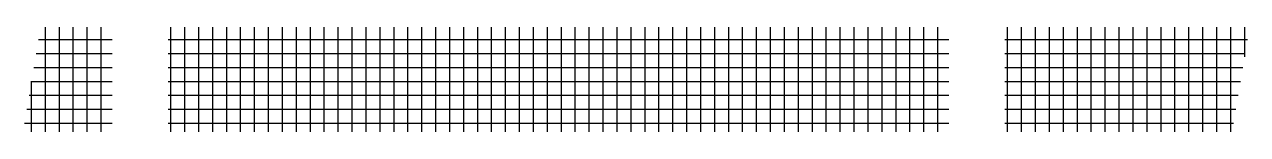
# Paper-space layout 'Layout1' of a CAD drawing. Extents: x -542 to 3071708, y -2912 to 2371007.
# Drawn here: x 1909767 to 2716673, y 472875 to 541875 of the extents above; entities that cross this region are included whole.
import ezdxf

# ---------------------------------------------------------------- set-up
doc = ezdxf.new("R2010")
doc.units = 0
doc.header["$LTSCALE"] = 500
doc.layers.get('0').update_dxf_attribs({"linetype": 'CONTINUOUS'})
doc.layers.add('FORM', color=1, linetype='CONTINUOUS')

# ---------------------------------------------------------------- blocks, each defined once
blk = doc.blocks.new('*X')
at = {"color": 0}
for p, q in [((20900, 5138.3), (20900, 5888.3)), ((21000, 5138.3), (21000, 5888.3)), ((21100, 5138.3), (21100, 5888.3)), ((21200, 5138.3), (21200, 5888.3)), ((21300, 5138.3), (21300, 5888.3)), ((21800, 5138.3), (21800, 5888.3)), ((21900, 5138.3), (21900, 5888.3)), ((22000, 5138.3), (22000, 5888.3)), ((22100, 5138.3), (22100, 5888.3)), ((22200, 5138.3), (22200, 5888.3)), ((22300, 5138.3), (22300, 5888.3)), ((22400, 5138.3), (22400, 5888.3)), ((22500, 5138.3), (22500, 5888.3)), ((22600, 5138.3), (22600, 5888.3)), ((22700, 5138.3), (22700, 5888.3)), ((22800, 5138.3), (22800, 5888.3)), ((22900, 5138.3), (22900, 5888.3)), ((23000, 5138.3), (23000, 5888.3)), ((23100, 5138.3), (23100, 5888.3)), ((23200, 5138.3), (23200, 5888.3)), ((23300, 5138.3), (23300, 5888.3)), ((23400, 5138.3), (23400, 5888.3)), ((23500, 5138.3), (23500, 5888.3)), ((23600, 5138.3), (23600, 5888.3)), ((23700, 5138.3), (23700, 5888.3)), ((23800, 5138.3), (23800, 5888.3)), ((23900, 5138.3), (23900, 5888.3)), ((24000, 5138.3), (24000, 5888.3)), ((24100, 5138.3), (24100, 5888.3)), ((24200, 5138.3), (24200, 5888.3)), ((24300, 5138.3), (24300, 5888.3)), ((24400, 5138.3), (24400, 5888.3)), ((24500, 5138.3), (24500, 5888.3)), ((24600, 5138.3), (24600, 5888.3)), ((24700, 5138.3), (24700, 5888.3)), ((24800, 5138.3), (24800, 5888.3)), ((24900, 5138.3), (24900, 5888.3)), ((25000, 5138.3), (25000, 5888.3)), ((25100, 5138.3), (25100, 5888.3)), ((25200, 5138.3), (25200, 5888.3)), ((25300, 5138.3), (25300, 5888.3)), ((25400, 5138.3), (25400, 5888.3)), ((25500, 5138.3), (25500, 5888.3)), ((25600, 5138.3), (25600, 5888.3)), ((25700, 5138.3), (25700, 5888.3)), ((25800, 5138.3), (25800, 5888.3)), ((25900, 5138.3), (25900, 5888.3)), ((26000, 5138.3), (26000, 5888.3)), ((26100, 5138.3), (26100, 5888.3)), ((26200, 5138.3), (26200, 5888.3)), ((26300, 5138.3), (26300, 5888.3)), ((26400, 5138.3), (26400, 5888.3)), ((26500, 5138.3), (26500, 5888.3)), ((26600, 5138.3), (26600, 5888.3)), ((26700, 5138.3), (26700, 5888.3)), ((26800, 5138.3), (26800, 5888.3)), ((26900, 5138.3), (26900, 5888.3)), ((27000, 5138.3), (27000, 5888.3)), ((27100, 5138.3), (27100, 5888.3)), ((27200, 5138.3), (27200, 5888.3)), ((27300, 5138.3), (27300, 5888.3)), ((27800, 5138.3), (27800, 5888.3)), ((27900, 5138.3), (27900, 5888.3)), ((28000, 5138.3), (28000, 5888.3)), ((28100, 5138.3), (28100, 5888.3)), ((28200, 5138.3), (28200, 5888.3)), ((28300, 5138.3), (28300, 5888.3)), ((28400, 5138.3), (28400, 5888.3)), ((28500, 5138.3), (28500, 5888.3)), ((28600, 5138.3), (28600, 5888.3)), ((28700, 5138.3), (28700, 5888.3)), ((28800, 5138.3), (28800, 5888.3)), ((28900, 5138.3), (28900, 5888.3)), ((29000, 5138.3), (29000, 5888.3)), ((29100, 5138.3), (29100, 5888.3)), ((29200, 5138.3), (29200, 5888.3)), ((29300, 5138.3), (29300, 5888.3)), ((29400, 5138.3), (29400, 5888.3)), ((29500, 5677), (29500, 5888.3)), ((20849.9, 5800), (21379.6, 5800)), ((21779.6, 5800), (27379.6, 5800)), ((27779.6, 5800), (29520.5, 5800)), ((20833.2, 5700), (21379.6, 5700)), ((21779.6, 5700), (27379.6, 5700)), ((27779.6, 5700), (29503.8, 5700)), ((20816.5, 5600), (21379.6, 5600)), ((21779.6, 5600), (27379.6, 5600)), ((27779.6, 5600), (29487.2, 5600)), ((20799.8, 5500), (21379.6, 5500)), ((20800, 5138.3), (20800, 5501.1)), ((21779.6, 5500), (27379.6, 5500)), ((27779.6, 5500), (29470.5, 5500)), ((20783.1, 5400), (21379.6, 5400)), ((21779.6, 5400), (27379.6, 5400)), ((27779.6, 5400), (29453.8, 5400)), ((20766.5, 5300), (21379.6, 5300)), ((21779.6, 5300), (27379.6, 5300)), ((27779.6, 5300), (29437.1, 5300)), ((20749.8, 5200), (21379.6, 5200)), ((21779.6, 5200), (27379.6, 5200)), ((27779.6, 5200), (29420.4, 5200))]:
    blk.add_line(p, q, dxfattribs=at)

psp = doc.layouts.get("Layout1")

# ---------------------------------------------------------------- block references
at = {"layer": 'FORM', "color": 0, "xscale": 92, "yscale": 92, "zscale": 92}
psp.add_blockref('*X', (786, 150), dxfattribs=at)

doc.saveas('drawing.dxf')
